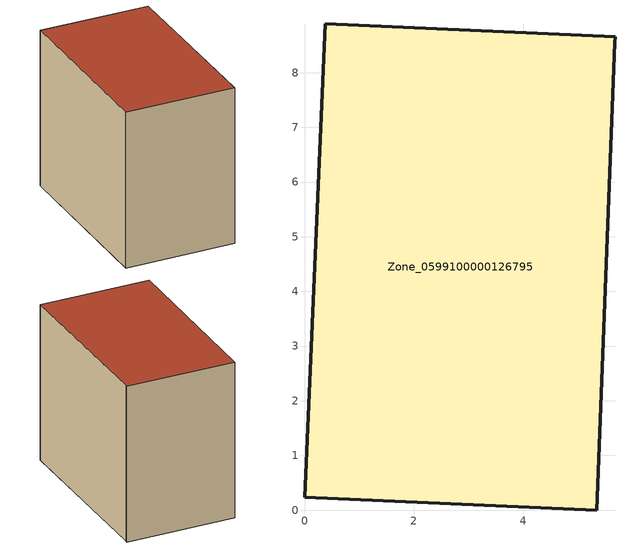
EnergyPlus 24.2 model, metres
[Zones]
Zone_0599100000126795
 floor ground (C_G): 0.38,8.89 5.68,8.66 5.67,8.55 5.34,0 0,0.23 z0.99
 wall outside (C_F): 5.34,0 5.67,8.55 5.68,8.66 0.38,8.89 0,0.23 5.34,0 z0.99:8.76
 roof outside (C_R): 5.68,8.66 0.38,8.89 0,0.23 5.34,0 5.67,8.55 z8.76
[BUILDING]
Pand.0599100000126795: North Axis=0; Terrain=City; Loads Convergence Tolerance Value=0.04; Temperature Convergence Tolerance Value=0.4; Solar Distribution=FullExterior; Maximum Number of Warmup Days=25; Minimum Number of Warmup Days=1
[Site:Location]
Rotterdam.The.Hague.AP_ZH_NLD Design_Conditions: Latitude=51.96; Longitude=4.45; Time Zone=1; Elevation=-4.5
[SITE:GROUNDTEMPERATURE:BUILDINGSURFACE]
18, 18, 18, 18, 18, 18, 18, 18, 18, 18, 18, 18
[MATERIAL] Thermal Absorptance=0.9; Solar Absorptance=0.7; Visible Absorptance=0.7
Name | Roughness | Thickness | Conductivity | Density | Specific Heat
G.TC.1992-2005 | MediumSmooth | 0.15 | 0.06 | 540 | 1210
F.TC.1992-2005 | Rough | 0.3 | 0.12 | 1920 | 840
R.TC.1992-2005 | MediumRough | 0.2 | 0.08 | 1500 | 1000
[CONSTRUCTION]
C_G: G.TC.1992-2005
C_F: F.TC.1992-2005
C_R: R.TC.1992-2005
[ZONE]
Zone_0599100000126795: Type=1; Multiplier=1; Ceiling Height=Autocalculate; Volume=Autocalculate; Floor Area=autocalculate; Part of Total Floor Area=Yes
[ZONEINFILTRATION:DESIGNFLOWRATE]
Infil_Zone_0599100000126795: Zone or ZoneList or Space or SpaceList=Zone_0599100000126795; Schedule=AlwaysOn; Design Flow Rate Calculation Method=Flow/Area; Flow Rate per Floor Area=0.0015; Constant Term Coefficient=1; Temperature Term Coefficient=0; Velocity Term Coefficient=0; Velocity Squared Term Coefficient=0
[HVACTEMPLATE:ZONE:IDEALLOADSAIRSYSTEM]
Zone_0599100000126795: Maximum Heating Supply Air Temperature=50; Minimum Cooling Supply Air Temperature=13; Maximum Heating Supply Air Humidity Ratio=0.0156; Minimum Cooling Supply Air Humidity Ratio=0.0077; Heating Limit=NoLimit; Cooling Limit=NoLimit; Dehumidification Control Type=ConstantSensibleHeatRatio; Cooling Sensible Heat Ratio=0.7; Dehumidification Setpoint=60; Humidification Control Type=None; Humidification Setpoint=30; Outdoor Air Method=None; Outdoor Air Flow Rate per Person=0.00944; Outdoor Air Flow Rate per Zone Floor Area=0; Outdoor Air Flow Rate per Zone=0; Demand Controlled Ventilation Type=None; Outdoor Air Economizer Type=NoEconomizer; Heat Recovery Type=None; Sensible Heat Recovery Effectiveness=0.7; Latent Heat Recovery Effectiveness=0.65
[ZONECONTROL:THERMOSTAT]
ThermostatControl_Zone_0599100000126795: Zone or ZoneList=Zone_0599100000126795; Control Type Schedule=DualSetpointControlType; Control 1=Thermostat_Zone_0599100000126795; Temperature Difference Between Cutout And Setpoint=0
[THERMOSTATSETPOINT:DUALSETPOINT]
Thermostat_Zone_0599100000126795: Heating Setpoint Temperature Schedule=HeatingSetpoint_Zone_0599100000126795; Cooling Setpoint Temperature Schedule=CoolingSetpoint_Zone_0599100000126795
[SCHEDULE:COMPACT]
HeatingSetpoint_Zone_0599100000126795: Through: 12/31, For: AllDays, Until: 24:00, 21
CoolingSetpoint_Zone_0599100000126795: Through: 12/31, For: AllDays, Until: 24:00, 24
DualSetpointControlType: Through: 12/31, For: AllDays, Until: 24:00, 4
AlwaysOn: Through: 12/31, For: AllDays, Until: 24:00, 1
